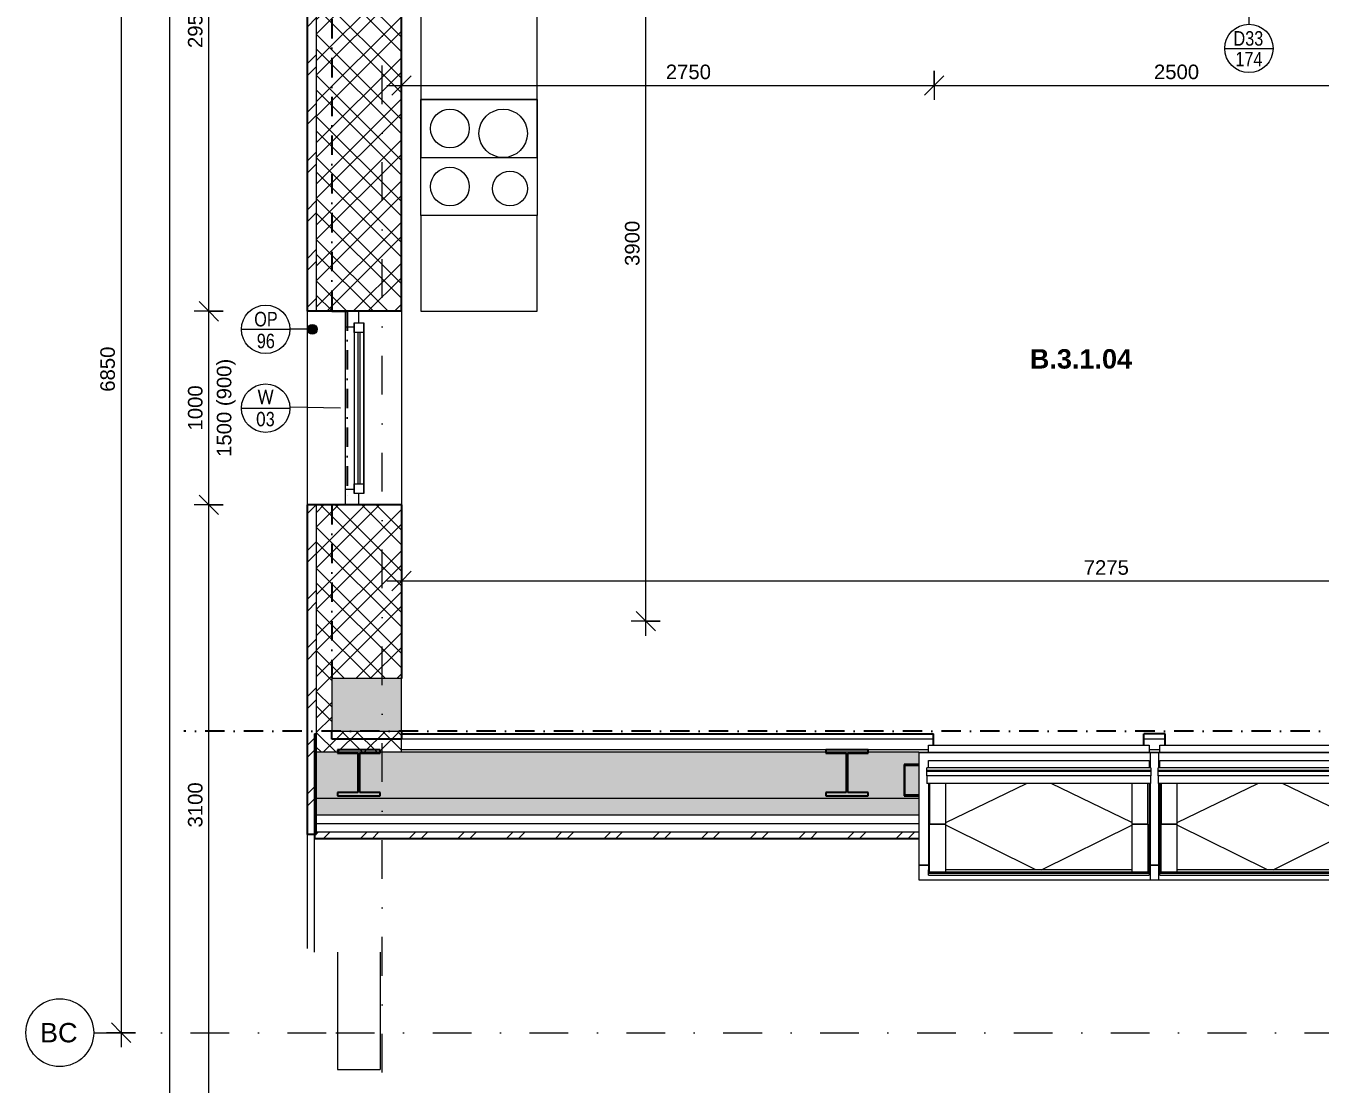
# Model space of a CAD drawing. Header units: millimetres. Extents: x -8380 to 43341, y -2985 to 58543.
# Drawn here: x -8319 to -1637, y 43687 to 49152 of the extents above; entities that cross this region are included whole.
import ezdxf

# ---------------------------------------------------------------- set-up
doc = ezdxf.new("R2010")
doc.units = ezdxf.units.MM
doc.linetypes.add('HA_DashDot_10mm-S3mm', pattern=[500, 200, -150, 0, -150])
doc.linetypes.add('HA_DashDot_4mm-S1mm', pattern=[200, 100, -50, 0, -50])
for name, color, linetype, lineweight in [('A-____-____-DIMS', 9, 'Continuous', 5), ('A-____-____-DIMS-50', 9, 'Continuous', 5), ('A-AREA-____-IDEN', 9, 'Continuous', 9), ('A-DETL-____-THIN', 9, 'Continuous', 9), ('A-DETL-GENF-OTLN', 9, 'Continuous', 9), ('A-DOOR-____-IDEN', 9, 'Continuous', 9), ('A-FLOR-____-MCUT', 9, 'Continuous', 25), ('A-FLOR-____-OTLN', 9, 'Continuous', 9), ('A-FLOR-____-OVHD', 9, 'HA_DashDot_4mm-S1mm', 25), ('A-GENM-____-IDEN', 9, 'Continuous', 9), ('A-GLAZ-____-IDEN', 9, 'Continuous', 9), ('A-GLAZ-____-MCUT', 9, 'Continuous', 5), ('A-GLAZ-____-OTLN', 9, 'Continuous', 5), ('A-ROOF-____-MCUT', 9, 'Continuous', 25), ('A-ROOF-____-OTLN', 9, 'Continuous', 9), ('A-ROOF-____-PATT', 9, 'Continuous', 25), ('A-WALL-____-MCUT', 9, 'Continuous', 25), ('A-WALL-____-OTLN', 9, 'Continuous', 9), ('A-WALL-____-PATT', 9, 'Continuous', 25), ('Q-CASE-____-OTLN', 9, 'Continuous', 9), ('Q-SPCQ-____-OTLN', 9, 'Continuous', 9), ('S-BEAM-____-MCUT', 9, 'Continuous', 25), ('S-BEAM-____-OTLN', 9, 'Continuous', 9), ('S-GRID-____-IDEN', 9, 'Continuous', 9), ('S-GRID-____-OTLN', 9, 'Continuous', 5)]:
    doc.layers.add(name, color=color, linetype=linetype, lineweight=lineweight)
doc.styles.add('Arial', font='arial.ttf', dxfattribs={"height": 100})
doc.styles.add('Arial_1', font='arial.ttf', dxfattribs={"height": 75})
doc.styles.add('Arial_2', font='arial.ttf', dxfattribs={"width": 0.8, "height": 75})
doc.styles.add('Arial_B', font='arialbd.ttf', dxfattribs={"height": 100})
doc.styles.add('Calibri', font='calibri.ttf', dxfattribs={"width": 0.8, "height": 75})
doc.dimstyles.new('Inner_Dimensions', dxfattribs={"dimscale": 304.8, "dimtxt": 76.519455, "dimasz": 0.328084, "dimexe": 0.246063, "dimexo": 0.0625, "dimgap": 0.032808, "dimtad": 1, "dimdec": 0, "dimzin": 0, "dimdsep": 46, "dimtxsty": 'Arial_1', "dimblk1": 'OBLIQUE', "dimblk2": 'OBLIQUE', "dimsah": 1, "dimcen": 0.09, "dimdle": 0.246063, "dimazin": 0, "dimtfac": 1, "dimtdec": 4, "dimtix": 1, "dimtmove": 2, "dimatfit": 3, "dimfxl": 0.246063, "dimfxlon": 1, "dimtvp": 1, "dimtolj": 1, "dimtzin": 0, "dimlwd": 9, "dimlwe": 9, "dimarcsym": 2})
doc.dimstyles.new('Inner_Dimensions_1', dxfattribs={"dimscale": 304.8, "dimtxt": 76.519455, "dimasz": 0.328084, "dimexe": 0.246063, "dimexo": 0.0625, "dimgap": 0.032808, "dimtad": 1, "dimdec": 0, "dimzin": 0, "dimdsep": 46, "dimtxsty": 'Arial_1', "dimblk1": 'OBLIQUE', "dimblk2": 'OBLIQUE', "dimsah": 1, "dimcen": 0.09, "dimdle": 0.246063, "dimazin": 0, "dimtfac": 1, "dimtdec": 4, "dimtix": 1, "dimtmove": 0, "dimatfit": 3, "dimfxl": 0.246063, "dimfxlon": 1, "dimtvp": 1, "dimtolj": 1, "dimtzin": 0, "dimlwd": 9, "dimlwe": 9, "dimarcsym": 2})
pattern_1 = [(45, (0, 0), (-125.7236, 125.7236), []), (45, (0, 190.5), (-125.7236, 125.7236), [])]
pattern_2 = [(0, (0, 0), (58.594, 33.829), [39.062, -78.125]), (120, (0, 0), (-58.593773, 33.829393), [39.063, -78.125]), (60, (0, 0), (0.000227, 67.658393), [0, -78.125, 39.063, 0])]

# ---------------------------------------------------------------- blocks, each defined once
blk = doc.blocks.new('BD Libus_IFC_ifc-1-DPS_3NP - B')
at = {"layer": 'S-BEAM-____-MCUT', "color": 7}
for p, q in [((-6489.3, 45414), (-6709.3, 45414)), ((-6709.3, 45414), (-6709.3, 45396.6)), ((-6709.3, 45396.6), (-6604, 45396.6)), ((-6604, 45396.6), (-6604, 45192.8)), ((-6594.5, 45192.8), (-6594.5, 45396.6)), ((-6594.5, 45396.6), (-6489.3, 45396.6)), ((-6489.3, 45396.6), (-6489.3, 45414)), ((-3969.3, 45414), (-4189.3, 45414)), ((-4189.3, 45414), (-4189.3, 45396.6)), ((-4189.3, 45396.6), (-4084, 45396.6)), ((-4084, 45396.6), (-4084, 45192.8)), ((-4074.5, 45192.8), (-4074.5, 45396.6)), ((-4074.5, 45396.6), (-3969.3, 45396.6)), ((-3969.3, 45396.6), (-3969.3, 45414)), ((-3709.3, 45338.1), (-3784.3, 45338)), ((-3784.3, 45338), (-3784.3, 45175.4)), ((-3780.3, 45333.7), (-3709.3, 45333.7)), ((-3780.3, 45179.7), (-3780.3, 45333.7)), ((-6604, 45192.8), (-6709.3, 45192.8)), ((-6709.3, 45192.8), (-6709.3, 45175.4)), ((-6709.3, 45175.4), (-6489.3, 45175.4)), ((-6489.3, 45192.8), (-6594.5, 45192.8)), ((-6489.3, 45175.4), (-6489.3, 45192.8)), ((-4084, 45192.8), (-4189.3, 45192.8)), ((-4189.3, 45192.8), (-4189.3, 45175.4)), ((-4189.3, 45175.4), (-3969.3, 45175.4)), ((-3969.3, 45192.8), (-4074.5, 45192.8)), ((-3969.3, 45175.4), (-3969.3, 45192.8)), ((-3784.3, 45175.4), (-3709.3, 45175.4)), ((-3709.3, 45179.8), (-3780.3, 45179.7))]:
    blk.add_line(p, q, dxfattribs=at)
at = {"layer": 'S-BEAM-____-OTLN', "color": 250}
for p, q in [((-6709.3, 44369.2), (-6709.3, 43762.7)), ((-6489.3, 44369.2), (-6489.3, 43762.7)), ((-6709.3, 43762.7), (-6489.3, 43762.7))]:
    blk.add_line(p, q, dxfattribs=at)
blk = doc.blocks.new('HA_WD_SinglePanel - 1000x1500-1670803-DPS_3NP - B')
at = {"layer": 'A-GLAZ-____-MCUT'}
for p, q in [((-420, 70), (-500, 70)), ((-420, 25), (-420, 70)), ((500, 70), (420, 70)), ((420, 70), (420, 25)), ((-500, 0), (-440, 0)), ((-440, -25), (-440, 25)), ((-440, 25), (-390, 25)), ((-390, 25), (-390, -25)), ((390, 5), (-390, 5)), ((390, -25), (390, 25)), ((390, 25), (440, 25)), ((440, 25), (440, -25)), ((440, 0), (500, 0)), ((-390, -25), (-440, -25)), ((390, -5), (-390, -5)), ((440, -25), (390, -25))]:
    blk.add_line(p, q, dxfattribs=at)
at = {"layer": 'A-GLAZ-____-OTLN'}
for p, q in [((420, 70), (-420, 70)), ((440, 25), (-440, 25)), ((-440, -25), (-440, 25)), ((390, 25), (-390, 25)), ((440, 25), (440, -25)), ((-440, -25), (440, -25)), ((390, -25), (-390, -25))]:
    blk.add_line(p, q, dxfattribs=at)
blk = doc.blocks.new('Kuchyňská_linka_sporák_ADNS - 600x600x800-1452877-DPS_3NP - B')
at = {"layer": 'Q-SPCQ-____-OTLN'}
for p, q in [((0, 0), (600, 0)), ((0, -600), (0, 0)), ((600, 0), (600, -600)), ((600, -300), (0, -300)), ((0, -300), (0, -600)), ((600, -600), (600, -300)), ((600, -600), (0, -600)), ((0, -600), (600, -600))]:
    blk.add_line(p, q, dxfattribs=at)
for centre, radius in [((140, -140), 90), ((450, -150), 100), ((175, -425), 125), ((450, -450), 100)]:
    blk.add_circle(centre, radius, dxfattribs=at)
blk = doc.blocks.new('Casework 11 - Casework 6-1501329-DPS_3NP - B')
at = {"layer": 'Q-CASE-____-OTLN'}
for p, q in [((-4627.4, 49877.7), (-5529.3, 49877.7)), ((-2924.3, 49877.7), (-3429.3, 49877.7)), ((-2924.3, 49277.7), (-2924.3, 49877.7)), ((-6279.3, 49552.7), (-6279.3, 48771.8)), ((-5679.3, 48771.8), (-5679.3, 49277.7)), ((-5679.3, 49277.7), (-4627.4, 49277.7)), ((-3429.3, 49277.7), (-2924.3, 49277.7)), ((-6279.3, 48171.8), (-6279.3, 47677.7)), ((-5679.3, 47677.7), (-5679.3, 48171.8)), ((-6279.3, 47677.7), (-5679.3, 47677.7))]:
    blk.add_line(p, q, dxfattribs=at)
blk = doc.blocks.new('Roof-Windows_VELUX_GLL_1061 - SK08-1808627-DPS_3NP - B')
at = {"layer": 'A-GLAZ-____-OTLN'}
for p, q in [((-2464.3, 45436.6), (-1324.3, 45436.6)), ((-2464.3, 45402.1), (-2464.3, 45436.6)), ((-1324.3, 45436.6), (-1324.3, 45402.1)), ((-2514.3, 45402.1), (-1274.3, 45402.1)), ((-2514.3, 45402.1), (-2514.3, 45397.5)), ((-1274.3, 45397.5), (-2514.3, 45397.5)), ((-2514.3, 45397.5), (-2514.3, 45319.8)), ((-1274.3, 45402.1), (-1274.3, 45397.5)), ((-1274.3, 44818.5), (-1274.3, 45397.5)), ((-2472.4, 45307.3), (-2472.4, 45319.8)), ((-1316.2, 45319.8), (-2472.4, 45319.8)), ((-2472.4, 45301.9), (-2472.4, 45307.3)), ((-1316.2, 45307.3), (-2472.4, 45307.3)), ((-2464.3, 45358.8), (-1324.3, 45358.8)), ((-2464.3, 45319.8), (-2464.3, 45358.8)), ((-1324.3, 45358.8), (-1324.3, 45319.8)), ((-1316.2, 45319.8), (-1316.2, 45307.3)), ((-1316.2, 45307.3), (-1316.2, 45301.9)), ((-2514.3, 45239.5), (-2514.3, 44818.5)), ((-2472.4, 45278.4), (-2472.4, 45301.9)), ((-1316.2, 45301.9), (-2472.4, 45301.9)), ((-1316.2, 45278.4), (-2472.4, 45278.4)), ((-2472.4, 45278.4), (-2472.4, 45239.5)), ((-1316.2, 45239.5), (-2472.4, 45239.5)), ((-2464.3, 45239.5), (-2464.3, 44794)), ((-2457.9, 45239.5), (-2457.9, 45030.2)), ((-2374.7, 45038.6), (-1957.8, 45239.5)), ((-2374.7, 45030.2), (-2374.7, 45239.5)), ((-1413.9, 45038.6), (-1830.9, 45239.5)), ((-1413.9, 45239.5), (-1413.9, 45030.2)), ((-1330.7, 45030.2), (-1330.7, 45239.5)), ((-1324.3, 45239.5), (-1324.3, 44794)), ((-1316.2, 45301.9), (-1316.2, 45278.4)), ((-1316.2, 45239.5), (-1316.2, 45278.4)), ((-2457.9, 45030.2), (-2374.7, 45030.2)), ((-2457.9, 44781.5), (-2457.9, 45030.2)), ((-2374.7, 45030.2), (-2457.9, 45030.2)), ((-2374.7, 44781.5), (-2374.7, 45030.2)), ((-1909, 44794), (-2374.7, 45024.8)), ((-1879.6, 44794), (-1413.9, 45024.8)), ((-1413.9, 45030.2), (-1330.7, 45030.2)), ((-1413.9, 45030.2), (-1413.9, 44781.5)), ((-1330.7, 45030.2), (-1413.9, 45030.2)), ((-1330.7, 45030.2), (-1330.7, 44781.5)), ((-2514.3, 44818.5), (-2464.3, 44818.5)), ((-2464.3, 44818.5), (-2514.3, 44818.5)), ((-2514.3, 44818.5), (-2514.3, 44741.2)), ((-2464.3, 44785.3), (-2464.3, 44794)), ((-2457.9, 44794), (-2464.3, 44794)), ((-2464.3, 44781), (-2464.3, 44785.3)), ((-2464.3, 44774.1), (-2464.3, 44781)), ((-1324.3, 44781), (-2464.3, 44781)), ((-1324.3, 44774.1), (-2464.3, 44774.1)), ((-2464.3, 44765.6), (-2464.3, 44773.7)), ((-2374.7, 44781.5), (-2457.9, 44781.5)), ((-1413.9, 44794), (-2374.7, 44794)), ((-1330.7, 44781.5), (-1413.9, 44781.5)), ((-1324.3, 44794), (-1330.7, 44794)), ((-1324.3, 44818.5), (-1274.3, 44818.5)), ((-1274.3, 44818.5), (-1324.3, 44818.5)), ((-1324.3, 44794), (-1324.3, 44785.3)), ((-1324.3, 44785.3), (-1324.3, 44781)), ((-1324.3, 44781), (-1324.3, 44774.1)), ((-1324.3, 44773.7), (-1324.3, 44765.6)), ((-1274.3, 44741.2), (-1274.3, 44818.5)), ((-2514.3, 44741.2), (-1274.3, 44741.2)), ((-2464.3, 44765.6), (-1324.3, 44765.6)), ((-2464.3, 44765.6), (-2464.3, 44765.6)), ((-1324.3, 44765.6), (-1324.3, 44765.6))]:
    blk.add_line(p, q, dxfattribs=at)
blk = doc.blocks.new('Roof-Windows_VELUX_GLL_1061 - SK08-V2-DPS_3NP - B')
at = {"layer": 'A-GLAZ-____-OTLN'}
for p, q in [((-3659.3, 45436.6), (-2519.3, 45436.6)), ((-3659.3, 45402.1), (-3659.3, 45436.6)), ((-2519.3, 45436.6), (-2519.3, 45402.1)), ((-3709.3, 45402.1), (-2469.3, 45402.1)), ((-3709.3, 45402.1), (-3709.3, 45397.5)), ((-2469.3, 45397.5), (-3709.3, 45397.5)), ((-3709.3, 45397.5), (-3709.3, 44818.5)), ((-2469.3, 45402.1), (-2469.3, 45397.5)), ((-2469.3, 45319.8), (-2469.3, 45397.5)), ((-3667.4, 45307.3), (-3667.4, 45319.8)), ((-2511.2, 45319.8), (-3667.4, 45319.8)), ((-3667.4, 45301.9), (-3667.4, 45307.3)), ((-2511.2, 45307.3), (-3667.4, 45307.3)), ((-3659.3, 45358.8), (-2519.3, 45358.8)), ((-3659.3, 45319.8), (-3659.3, 45358.8)), ((-2519.3, 45358.8), (-2519.3, 45319.8)), ((-2511.2, 45319.8), (-2511.2, 45307.3)), ((-2511.2, 45307.3), (-2511.2, 45301.9)), ((-3667.4, 45278.4), (-3667.4, 45301.9)), ((-2511.2, 45301.9), (-3667.4, 45301.9)), ((-2511.2, 45278.4), (-3667.4, 45278.4)), ((-3667.4, 45278.4), (-3667.4, 45239.5)), ((-2511.2, 45239.5), (-3667.4, 45239.5)), ((-3659.3, 45239.5), (-3659.3, 44794)), ((-3652.9, 45239.5), (-3652.9, 45030.2)), ((-3569.7, 45038.6), (-3152.8, 45239.5)), ((-3569.7, 45030.2), (-3569.7, 45239.5)), ((-2608.9, 45038.6), (-3025.9, 45239.5)), ((-2608.9, 45239.5), (-2608.9, 45030.2)), ((-2525.7, 45030.2), (-2525.7, 45239.5)), ((-2519.3, 45239.5), (-2519.3, 44794)), ((-2511.2, 45301.9), (-2511.2, 45278.4)), ((-2511.2, 45239.5), (-2511.2, 45278.4)), ((-2469.3, 44818.5), (-2469.3, 45239.5)), ((-3652.9, 45030.2), (-3569.7, 45030.2)), ((-3652.9, 44781.5), (-3652.9, 45030.2)), ((-3569.7, 45030.2), (-3652.9, 45030.2)), ((-3569.7, 44781.5), (-3569.7, 45030.2)), ((-3104, 44794), (-3569.7, 45024.8)), ((-3074.6, 44794), (-2608.9, 45024.8)), ((-2608.9, 45030.2), (-2525.7, 45030.2)), ((-2608.9, 45030.2), (-2608.9, 44781.5)), ((-2525.7, 45030.2), (-2608.9, 45030.2)), ((-2525.7, 45030.2), (-2525.7, 44781.5)), ((-3709.3, 44818.5), (-3659.3, 44818.5)), ((-3659.3, 44818.5), (-3709.3, 44818.5)), ((-3709.3, 44818.5), (-3709.3, 44741.2)), ((-3659.3, 44785.3), (-3659.3, 44794)), ((-3652.9, 44794), (-3659.3, 44794)), ((-3659.3, 44781), (-3659.3, 44785.3)), ((-3659.3, 44774.1), (-3659.3, 44781)), ((-2519.3, 44781), (-3659.3, 44781)), ((-2519.3, 44774.1), (-3659.3, 44774.1)), ((-3659.3, 44765.6), (-3659.3, 44773.7)), ((-3569.7, 44781.5), (-3652.9, 44781.5)), ((-2608.9, 44794), (-3569.7, 44794)), ((-2525.7, 44781.5), (-2608.9, 44781.5)), ((-2519.3, 44794), (-2525.7, 44794)), ((-2519.3, 44818.5), (-2469.3, 44818.5)), ((-2469.3, 44818.5), (-2519.3, 44818.5)), ((-2519.3, 44794), (-2519.3, 44785.3)), ((-2519.3, 44785.3), (-2519.3, 44781)), ((-2519.3, 44781), (-2519.3, 44774.1)), ((-2519.3, 44773.7), (-2519.3, 44765.6)), ((-2469.3, 44741.2), (-2469.3, 44818.5)), ((-3709.3, 44741.2), (-2469.3, 44741.2)), ((-3659.3, 44765.6), (-2519.3, 44765.6)), ((-3659.3, 44765.6), (-3659.3, 44765.6)), ((-2519.3, 44765.6), (-2519.3, 44765.6))]:
    blk.add_line(p, q, dxfattribs=at)
blk = doc.blocks.new('VĚNEC OSA B1 - VĚNEC OSA B1-2159149-DPS_3NP - B')
at = {"layer": 'A-FLOR-____-MCUT'}
for p, q in [((-6739.3, 45468.1), (-6739.3, 45509.9)), ((-6379.3, 45509.9), (-6379.3, 45468.1)), ((-6379.3, 45468.1), (-6739.3, 45468.1))]:
    blk.add_line(p, q, dxfattribs=at)
blk = doc.blocks.new('Grid - Radius 3_5mm-353793-DPS_3NP - B')
at = {"layer": 'S-GRID-____-IDEN'}
blk.add_circle((0, 0), 3.5, dxfattribs=at)
blk = doc.blocks.new('DIMBLOCK42-DPS_3NP - B')
at = {"layer": 'A-____-____-DIMS-50', "lineweight": 9}
for p, q in [((-5118.3, 49977.7), (-5168.3, 50027.7)), ((-5193.3, 49977.7), (-5043.3, 49977.7)), ((-5118.3, 49977.7), (-5193.3, 49977.7)), ((-5118.3, 46002.7), (-5118.3, 49977.7)), ((-5118.3, 49977.7), (-5068.3, 49927.7)), ((-5118.3, 46077.7), (-5168.3, 46127.7)), ((-5043.3, 46077.7), (-5193.3, 46077.7)), ((-5118.3, 46077.7), (-5068.3, 46027.7)), ((-5118.3, 46077.7), (-5043.3, 46077.7))]:
    blk.add_line(p, q, dxfattribs=at)
at = {"layer": 'A-____-____-DIMS-50', "color": 0, "lineweight": 9, "insert": (-5225.7, 47912.3), "char_height": 75, "width": 276.883, "attachment_point": 1, "rotation": 90, "line_spacing_factor": 0.941778, "style": 'Arial_1'}
blk.add_mtext('3900', dxfattribs=at)
blk = doc.blocks.new('_Oblique')
at = {"color": 0, "linetype": 'ByBlock', "lineweight": -2}
blk.add_line((-0.5, -0.5), (0.5, 0.5), dxfattribs=at)
blk = doc.blocks.new('DIMBLOCK54-DPS_3NP - B')
at = {"layer": 'A-____-____-DIMS-50', "lineweight": 9}
for p, q in [((-6379.3, 46210.1), (-6379.3, 46360.1)), ((-6379.3, 46285.1), (-6329.3, 46335.1)), ((895.7, 46210.1), (895.7, 46360.1)), ((895.7, 46285.1), (945.7, 46335.1)), ((895.7, 46285.1), (-6454.3, 46285.1)), ((-6379.3, 46285.1), (-6429.3, 46235.1)), ((-6379.3, 46285.1), (-6379.3, 46210.1)), ((895.7, 46285.1), (845.7, 46235.1)), ((895.7, 46285.1), (895.7, 46210.1))]:
    blk.add_line(p, q, dxfattribs=at)
at = {"layer": 'A-____-____-DIMS-50', "color": 0, "lineweight": 9, "insert": (-2857.2, 46392.4), "char_height": 75, "width": 276.883, "attachment_point": 1, "line_spacing_factor": 0.941778, "style": 'Arial_1'}
blk.add_mtext('7275', dxfattribs=at)
blk = doc.blocks.new('DIMBLOCK55-DPS_3NP - B')
at = {"layer": 'A-____-____-DIMS-50', "lineweight": 9}
for p, q in [((-7374.4, 46677.7), (-7424.4, 46727.7)), ((-7299.4, 46677.7), (-7449.4, 46677.7)), ((-7374.4, 43502.7), (-7374.4, 46677.7)), ((-7374.4, 46677.7), (-7324.4, 46627.7)), ((-7374.4, 46677.7), (-7299.4, 46677.7)), ((-7299.4, 43577.7), (-7449.4, 43577.7)), ((-7374.4, 43577.7), (-7424.4, 43627.7)), ((-7374.4, 43577.7), (-7324.4, 43527.7)), ((-7374.4, 43577.7), (-7299.4, 43577.7))]:
    blk.add_line(p, q, dxfattribs=at)
at = {"layer": 'A-____-____-DIMS-50', "color": 0, "lineweight": 9, "insert": (-7481.8, 45012.4), "char_height": 75, "width": 276.883, "attachment_point": 1, "rotation": 90, "line_spacing_factor": 0.941778, "style": 'Arial_1'}
blk.add_mtext('3100', dxfattribs=at)
blk = doc.blocks.new('DIMBLOCK56-DPS_3NP - B')
at = {"layer": 'A-____-____-DIMS-50', "lineweight": 9}
for p, q in [((-7374.4, 47677.7), (-7424.4, 47727.7)), ((-7299.4, 47677.7), (-7449.4, 47677.7)), ((-7374.4, 46677.7), (-7374.4, 47677.7)), ((-7374.4, 47677.7), (-7324.4, 47627.7)), ((-7374.4, 47677.7), (-7299.4, 47677.7)), ((-7374.4, 46677.7), (-7424.4, 46727.7)), ((-7299.4, 46677.7), (-7449.4, 46677.7)), ((-7374.4, 46677.7), (-7324.4, 46627.7)), ((-7374.4, 46677.7), (-7299.4, 46677.7))]:
    blk.add_line(p, q, dxfattribs=at)
at = {"layer": 'A-____-____-DIMS-50', "color": 0, "lineweight": 9, "insert": (-7481.8, 47062.4), "char_height": 75, "width": 276.883, "attachment_point": 1, "rotation": 90, "line_spacing_factor": 0.941778, "style": 'Arial_1'}
blk.add_mtext('1000', dxfattribs=at)
blk = doc.blocks.new('DIMBLOCK57-DPS_3NP - B')
at = {"layer": 'A-____-____-DIMS-50', "lineweight": 9}
for p, q in [((-7374.4, 50627.7), (-7424.4, 50677.7)), ((-7299.4, 50627.7), (-7449.4, 50627.7)), ((-7374.4, 47677.7), (-7374.4, 50627.7)), ((-7374.4, 50627.7), (-7324.4, 50577.7)), ((-7374.4, 50627.7), (-7299.4, 50627.7)), ((-7374.4, 47677.7), (-7424.4, 47727.7)), ((-7299.4, 47677.7), (-7449.4, 47677.7)), ((-7374.4, 47677.7), (-7324.4, 47627.7)), ((-7374.4, 47677.7), (-7299.4, 47677.7))]:
    blk.add_line(p, q, dxfattribs=at)
at = {"layer": 'A-____-____-DIMS-50', "color": 0, "lineweight": 9, "insert": (-7481.8, 49037.4), "char_height": 75, "width": 276.883, "attachment_point": 1, "rotation": 90, "line_spacing_factor": 0.941778, "style": 'Arial_1'}
blk.add_mtext('2950', dxfattribs=at)
blk = doc.blocks.new('HA_TAG_Door_TypeMark_wDimensions - Scale50_Right with Bouble-921060-DPS_3NP - B')
at = {"layer": 'A-DOOR-____-IDEN'}
for p, q in [((0, 5), (0, -19.5)), ((-2.5, -22), (2.5, -22))]:
    blk.add_line(p, q, dxfattribs=at)
blk.add_circle((0, -22), 2.5, dxfattribs=at)
blk = doc.blocks.new('HA_TAG_WD - Type Mark-1536199-DPS_3NP - B')
at = {"layer": 'A-GLAZ-____-IDEN'}
blk.add_line((-2.5, 0), (2.5, 0), dxfattribs=at)
blk.add_circle((0, 0), 2.5, dxfattribs=at)
blk = doc.blocks.new('HA_TAG_GM_Products - Generic-588599-DPS_3NP - B')
at = {"layer": 'A-GENM-____-IDEN'}
blk.add_line((-2.5, 0), (2.5, 0), dxfattribs=at)
blk.add_circle((0, 0), 2.5, dxfattribs=at)
blk = doc.blocks.new('DIMBLOCK191-DPS_3NP - B')
at = {"layer": 'A-____-____-DIMS-50', "lineweight": 9}
for p, q in [((-7576.9, 56062.7), (-7576.9, 43502.7)), ((-7576.9, 55987.7), (-7626.9, 56037.7)), ((-7501.9, 55987.7), (-7651.9, 55987.7)), ((-7576.9, 55987.7), (-7526.9, 55937.7)), ((-7576.9, 55987.7), (-7501.9, 55987.7)), ((-7501.9, 43577.7), (-7651.9, 43577.7)), ((-7576.9, 43577.7), (-7626.9, 43627.7)), ((-7576.9, 43577.7), (-7526.9, 43527.7)), ((-7576.9, 43577.7), (-7501.9, 43577.7))]:
    blk.add_line(p, q, dxfattribs=at)
at = {"layer": 'A-____-____-DIMS-50', "color": 0, "lineweight": 9, "insert": (-7684.2, 49638.5), "char_height": 75, "width": 346.103, "attachment_point": 1, "rotation": 90, "line_spacing_factor": 0.941778, "style": 'Arial_1'}
blk.add_mtext('12410', dxfattribs=at)
blk = doc.blocks.new('DIMBLOCK193-DPS_3NP - B')
at = {"layer": 'A-____-____-DIMS-50', "lineweight": 9}
for p, q in [((-7826.9, 50802.7), (-7876.9, 50852.7)), ((-7751.9, 50802.7), (-7901.9, 50802.7)), ((-7826.9, 50802.7), (-7826.9, 43877.7)), ((-7826.9, 50802.7), (-7776.9, 50752.7)), ((-7826.9, 50802.7), (-7751.9, 50802.7)), ((-7826.9, 43952.7), (-7876.9, 44002.7)), ((-7751.9, 43952.7), (-7901.9, 43952.7)), ((-7826.9, 43952.7), (-7776.9, 43902.7)), ((-7826.9, 43952.7), (-7751.9, 43952.7))]:
    blk.add_line(p, q, dxfattribs=at)
at = {"layer": 'A-____-____-DIMS-50', "color": 0, "lineweight": 9, "insert": (-7934.2, 47262.4), "char_height": 75, "width": 276.883, "attachment_point": 1, "rotation": 90, "line_spacing_factor": 0.941778, "style": 'Arial_1'}
blk.add_mtext('6850', dxfattribs=at)
blk = doc.blocks.new('DIMBLOCK235-DPS_3NP - B')
at = {"layer": 'A-____-____-DIMS-50', "lineweight": 9}
for p, q in [((-6379.3, 48919.4), (-6379.3, 48769.4)), ((-6379.3, 48844.4), (-6379.3, 48919.4)), ((-3629.3, 48919.4), (-3629.3, 48769.4)), ((-3629.3, 48844.4), (-3629.3, 48919.4)), ((-6454.3, 48844.4), (-3629.3, 48844.4)), ((-6379.3, 48844.4), (-6429.3, 48794.4)), ((-6379.3, 48844.4), (-6329.3, 48894.4)), ((-3629.3, 48844.4), (-3679.3, 48794.4)), ((-3629.3, 48844.4), (-3579.3, 48894.4))]:
    blk.add_line(p, q, dxfattribs=at)
at = {"layer": 'A-____-____-DIMS-50', "color": 0, "lineweight": 9, "insert": (-5014.7, 48951.7), "char_height": 75, "width": 276.883, "attachment_point": 1, "line_spacing_factor": 0.941778, "style": 'Arial_1'}
blk.add_mtext('2750', dxfattribs=at)
blk = doc.blocks.new('DIMBLOCK236-DPS_3NP - B')
at = {"layer": 'A-____-____-DIMS-50', "lineweight": 9}
for p, q in [((-3629.3, 48919.4), (-3629.3, 48769.4)), ((-3629.3, 48844.4), (-3629.3, 48919.4)), ((-1129.3, 48919.4), (-1129.3, 48769.4)), ((-1129.3, 48844.4), (-1129.3, 48919.4)), ((-3629.3, 48844.4), (-3679.3, 48794.4)), ((-3629.3, 48844.4), (-3579.3, 48894.4)), ((-3629.3, 48844.4), (-1054.3, 48844.4)), ((-1129.3, 48844.4), (-1179.3, 48794.4)), ((-1129.3, 48844.4), (-1079.3, 48894.4))]:
    blk.add_line(p, q, dxfattribs=at)
at = {"layer": 'A-____-____-DIMS-50', "color": 0, "lineweight": 9, "insert": (-2494.7, 48951.7), "char_height": 75, "width": 276.883, "attachment_point": 1, "line_spacing_factor": 0.941778, "style": 'Arial_1'}
blk.add_mtext('2500', dxfattribs=at)

msp = doc.modelspace()

# ---------------------------------------------------------------- hatches: boundary and pattern name
at = {"layer": 'A-DETL-GENF-OTLN'}
msp.add_hatch(color=254, dxfattribs=at).paths.add_polyline_path([(-6379.3, 45509.9), (-6379.3, 45780.9), (-6739.3, 45780.9), (-6739.3, 45509.9)])
at = {"layer": 'A-GENM-____-IDEN'}
h = msp.add_hatch(color=256, dxfattribs=at)
edge = h.paths.add_edge_path()
edge.add_arc((-6839.3, 47584.8), 25, 0, 360)
at = {"layer": 'A-ROOF-____-PATT', "lineweight": 5}
h = msp.add_hatch(dxfattribs=at)
h.set_pattern_fill('FP_1', color=256, style=0, pattern_type=2)
h.set_pattern_definition(pattern_2)
h.paths.add_polyline_path([(7228.9, 45161.9), (7340.7, 45161.9), (7340.7, 45400.5), (7000.7, 45400.5), (7000.7, 45161.9)])
h.paths.add_polyline_path([(-6370.2, 45161.9), (-3709.3, 45161.9), (-3709.3, 45400.5), (-6829.3, 45400.5), (-6829.3, 45161.9)])
h.paths.add_polyline_path([(21170.7, 45161.9), (21170.7, 45400.5), (18050.7, 45400.5), (18050.7, 45161.9), (20828.1, 45161.9)])
h.paths.add_polyline_path([(-1274.3, 45161.9), (1380.7, 45161.9), (1380.7, 45400.5), (-1274.3, 45400.5), (-1274.3, 45168.7)])
h.paths.add_polyline_path([(12960.7, 45161.9), (15615.7, 45161.9), (15615.7, 45400.5), (12960.7, 45400.5), (12960.7, 45337.9)])
h = msp.add_hatch(dxfattribs=at)
h.set_pattern_fill('FP_1', color=256, style=0, pattern_type=2)
h.set_pattern_definition(pattern_2)
h.paths.add_polyline_path([(20828.1, 45075.2), (21170.7, 45075.2), (21170.7, 45161.9), (18050.7, 45161.9), (18050.7, 45075.2), (19694.8, 45075.2)])
h.paths.add_polyline_path([(-6370.2, 45075.2), (-3709.3, 45075.2), (-3709.3, 45161.9), (-6829.3, 45161.9), (-6829.3, 45075.2)])
h.paths.add_polyline_path([(-1274.3, 45075.2), (1380.7, 45075.2), (1380.7, 45161.9), (-1274.3, 45161.9), (-1274.3, 45077.6)])
h.paths.add_polyline_path([(15615.7, 45075.2), (15615.7, 45161.9), (12960.7, 45161.9), (12960.7, 45075.2), (15445.1, 45075.2)])
h.paths.add_polyline_path([(7000.7, 45075.2), (7340.7, 45075.2), (7340.7, 45161.9), (7000.7, 45161.9)])
h = msp.add_hatch(dxfattribs=at)
h.set_pattern_fill('FP_7', color=256, style=0, pattern_type=2)
h.set_pattern_definition(pattern_1)
h.paths.add_polyline_path([(20828.1, 44955.9), (21170.7, 44955.9), (21170.7, 44988.4), (18050.7, 44988.4), (18050.7, 44955.9), (19694.8, 44955.9)])
h.paths.add_polyline_path([(-6370.2, 44955.9), (-3709.3, 44955.9), (-3709.3, 44988.4), (-6829.3, 44988.4), (-6829.3, 44955.9)])
h.paths.add_polyline_path([(-1274.3, 44955.9), (1380.7, 44955.9), (1380.7, 44988.4), (-1274.3, 44988.4), (-1274.3, 44987.5)])
h.paths.add_polyline_path([(15615.7, 44955.9), (15615.7, 44988.4), (12960.7, 44988.4), (12960.7, 44955.9), (15445.1, 44955.9)])
h.paths.add_polyline_path([(7000.7, 44955.9), (7340.7, 44955.9), (7340.7, 44988.4), (7000.7, 44988.4)])
at = {"layer": 'A-WALL-____-PATT', "lineweight": 5}
h = msp.add_hatch(dxfattribs=at)
h.set_pattern_fill('FP_7', color=256, style=0, pattern_type=2)
h.set_pattern_definition(pattern_1)
h.paths.add_polyline_path([(-6819.3, 44976.5), (-6819.3, 46677.7), (-6864.3, 46677.7), (-6864.3, 44976.5)])
h.paths.add_polyline_path([(-6819.3, 47677.7), (-6819.3, 50467.2), (-6864.3, 50464.2), (-6864.3, 47677.7)])
h.paths.add_polyline_path([(-6864.3, 51614.5), (-6819.3, 51617.6), (-6819.3, 52387.7), (-6864.3, 52387.7), (-6864.3, 51617.6)])
h.paths.add_polyline_path([(-6864.3, 53387.7), (-6819.3, 53387.7), (-6819.3, 55987.7), (-6864.3, 55987.7), (-6864.3, 53786.7)])
h = msp.add_hatch(dxfattribs=at)
h.set_pattern_fill('FP_2', color=256, style=0, pattern_type=2)
h.set_pattern_definition([(45, (0, 0), (-106.066, 106.066), []), (45, (75, 0), (-106.066, 106.066), []), (315, (0, 0), (106.066, 106.066), []), (315, (75, 0), (106.066, 106.066), [])])
h.paths.add_polyline_path([(-6819.3, 45400.5), (-6379.3, 45400.5), (-6379.3, 45509.9), (-6739.3, 45509.9), (-6739.3, 45780.9), (-6379.3, 45780.9), (-6379.3, 46677.7), (-6819.3, 46677.7), (-6819.3, 45414)])
h.paths.add_polyline_path([(-6379.3, 47677.7), (-6379.3, 50497.1), (-6819.3, 50467.2), (-6819.3, 47677.7)])
h.paths.add_polyline_path([(-6819.3, 51617.6), (-6379.3, 51647.5), (-6379.3, 52387.7), (-6819.3, 52387.7), (-6819.3, 51647.5)])
h.paths.add_polyline_path([(-6819.3, 53387.7), (-6379.3, 53387.7), (-6379.3, 55093.2), (-6739.3, 55093.2), (-6739.3, 55427.7), (-6379.3, 55427.7), (-6379.3, 55572.7), (-6819.3, 55572.7), (-6819.3, 53786.7)])

# ---------------------------------------------------------------- linework, layer by layer
at = {"layer": 'A-DETL-____-THIN'}
for p, q in [((-6379.3, 45780.9), (-6739.3, 45780.9)), ((-6739.3, 45780.9), (-6739.3, 45509.9)), ((-6379.3, 45509.9), (-6379.3, 45780.9)), ((-6739.3, 45509.9), (-6379.3, 45509.9))]:
    msp.add_line(p, q, dxfattribs=at)
at = {"layer": 'A-FLOR-____-OVHD'}
for p, q in [((-6739.3, 52387.7), (-6739.3, 47677.7)), ((-6739.3, 47677.7), (-6659.3, 47677.7)), ((-6659.3, 47677.7), (-6659.3, 46677.7)), ((-6659.3, 46677.7), (-6739.3, 46677.7)), ((-6739.3, 46677.7), (-6739.3, 45782.7)), ((20720.7, 45510.2), (-7503.5, 45510.2))]:
    msp.add_line(p, q, dxfattribs=at)
at = {"layer": 'A-GENM-____-IDEN'}
msp.add_line((-6839.3, 47584.8), (-6955.6, 47584.8), dxfattribs=at)
msp.add_circle((-6839.3, 47584.8), 25, dxfattribs=at)
at = {"layer": 'A-GLAZ-____-IDEN'}
msp.add_line((-6694.4, 47177.7), (-6955.6, 47182.1), dxfattribs=at)
at = {"layer": 'A-ROOF-____-MCUT'}
for p, q in [((-6829.3, 45495.3), (-6819.3, 45495.3)), ((-6829.3, 45495.3), (-6829.3, 44955.9)), ((-6379.3, 45495.3), (-3632, 45495.3)), ((-3632, 45436.6), (-3632, 45495.3)), ((-2437, 45495.3), (-2546.6, 45495.3)), ((-2546.6, 45436.6), (-2546.6, 45495.3)), ((-2437, 45436.6), (-2437, 45495.3)), ((-6829.3, 44955.9), (-3709.3, 44955.9))]:
    msp.add_line(p, q, dxfattribs=at)
at = {"layer": 'A-ROOF-____-MCUT', "lineweight": 9}
for p, q in [((-6819.3, 45468.2), (-6829.3, 45468.2)), ((-3632, 45468.2), (-6379.3, 45468.2)), ((-2437, 45468.2), (-2546.6, 45468.2)), ((-6819.3, 45414), (-6829.3, 45414)), ((-3709.3, 45400.5), (-6829.3, 45400.5)), ((-3659.3, 45414), (-6379.3, 45414)), ((-2464.3, 45414), (-2519.3, 45414)), ((-3709.3, 45161.9), (-6829.3, 45161.9)), ((-3709.3, 45075.2), (-6829.3, 45075.2)), ((-3709.3, 45031.8), (-6829.3, 45031.8)), ((-3709.3, 44988.4), (-6829.3, 44988.4))]:
    msp.add_line(p, q, dxfattribs=at)
at = {"layer": 'A-ROOF-____-OTLN'}
msp.add_line((-6829.3, 44369.2), (-6829.3, 44955.9), dxfattribs=at)
at = {"layer": 'A-WALL-____-MCUT'}
for p, q in [((-6864.3, 47677.7), (-6864.3, 50627.7)), ((-6379.3, 47677.7), (-6379.3, 49552.7)), ((-6379.3, 47677.7), (-6864.3, 47677.7)), ((-6379.3, 46677.7), (-6864.3, 46677.7)), ((-6864.3, 44976.5), (-6864.3, 46677.7)), ((-6379.3, 46677.7), (-6379.3, 45780.9)), ((-6379.3, 45509.9), (-6379.3, 45495.3)), ((-6819.3, 44976.5), (-6819.3, 45400.5)), ((-6819.3, 44976.5), (-6864.3, 44976.5))]:
    msp.add_line(p, q, dxfattribs=at)
at = {"layer": 'A-WALL-____-MCUT', "lineweight": 9}
for p, q in [((-6819.3, 50627.7), (-6819.3, 47677.7)), ((-6819.3, 46677.7), (-6819.3, 45400.5)), ((-6379.3, 45400.5), (-6379.3, 45495.3))]:
    msp.add_line(p, q, dxfattribs=at)
at = {"layer": 'A-WALL-____-OTLN'}
for p, q in [((-6864.3, 46677.7), (-6864.3, 47677.7)), ((-6379.3, 47677.7), (-6379.3, 46677.7)), ((-6864.3, 44388), (-6864.3, 44976.5))]:
    msp.add_line(p, q, dxfattribs=at)
at = {"layer": 'S-GRID-____-OTLN', "linetype": 'HA_DashDot_10mm-S3mm', "lineweight": 9}
for p, q in [((-6479.3, 37745.7), (-6479.3, 56942.9)), ((-7968.5, 43952.7), (-6718.5, 43952.7)), ((-6718.5, 43952.7), (21372.5, 43952.7))]:
    msp.add_line(p, q, dxfattribs=at)

# ---------------------------------------------------------------- block references
at = {"lineweight": 5}
msp.add_blockref('BD Libus_IFC_ifc-1-DPS_3NP - B', (0, 0), dxfattribs=at)
at = {"layer": 'A-DOOR-____-IDEN', "xscale": 49.99999999999998, "yscale": 49.99999999999998, "zscale": 49.99999999999998}
msp.add_blockref('HA_TAG_Door_TypeMark_wDimensions - Scale50_Right with Bouble-921060-DPS_3NP - B', (-2004.3, 50135.2), dxfattribs=at)
at = {"layer": 'A-FLOR-____-OTLN', "lineweight": 25}
msp.add_blockref('VĚNEC OSA B1 - VĚNEC OSA B1-2159149-DPS_3NP - B', (0, 0), dxfattribs=at)
at = {"layer": 'A-GENM-____-IDEN', "xscale": 49.99999999999998, "yscale": 49.99999999999998, "zscale": 49.99999999999998}
msp.add_blockref('HA_TAG_GM_Products - Generic-588599-DPS_3NP - B', (-7080.6, 47584.8), dxfattribs=at)
at = {"layer": 'A-GLAZ-____-IDEN', "xscale": 49.99999999999998, "yscale": 49.99999999999998, "zscale": 49.99999999999998}
msp.add_blockref('HA_TAG_WD - Type Mark-1536199-DPS_3NP - B', (-7080.6, 47177.7), dxfattribs=at)
at = {"layer": 'A-GLAZ-____-OTLN', "rotation": 89.9999999999998}
msp.add_blockref('HA_WD_SinglePanel - 1000x1500-1670803-DPS_3NP - B', (-6599.3, 47177.7), dxfattribs=at)
at = {"layer": 'A-GLAZ-____-OTLN'}
for name in ['Roof-Windows_VELUX_GLL_1061 - SK08-V2-DPS_3NP - B', 'Roof-Windows_VELUX_GLL_1061 - SK08-1808627-DPS_3NP - B']:
    msp.add_blockref(name, (0, 0), dxfattribs=at)
at = {"layer": 'Q-CASE-____-OTLN'}
msp.add_blockref('Casework 11 - Casework 6-1501329-DPS_3NP - B', (0, 0), dxfattribs=at)
at = {"layer": 'Q-SPCQ-____-OTLN', "rotation": 180}
msp.add_blockref('Kuchyňská_linka_sporák_ADNS - 600x600x800-1452877-DPS_3NP - B', (-5679.3, 48171.8), dxfattribs=at)
at = {"layer": 'S-GRID-____-IDEN', "xscale": 49.99999999999998, "yscale": 49.99999999999998, "zscale": 49.99999999999998, "rotation": 269.9999999999996}
msp.add_blockref('Grid - Radius 3_5mm-353793-DPS_3NP - B', (-8143.5, 43952.7), dxfattribs=at)

# ---------------------------------------------------------------- texts
at = {"layer": 'A-AREA-____-IDEN', "lineweight": 5, "insert": (-3135.5, 47482.2), "char_height": 100, "width": 653.375, "attachment_point": 1, "style": 'Arial_B'}
msp.add_mtext('B.3.1.04', dxfattribs=at)
at = {"layer": 'A-DOOR-____-IDEN', "lineweight": 5, "char_height": 75, "attachment_point": 1, "style": 'Arial_2'}
for s, insert, width in [('D33', (-2084.1, 49124.6), 189.198), ('174', (-2074.5, 49017.6), 173.164)]:
    msp.add_mtext(s, dxfattribs=dict(at, insert=insert, width=width))
at = {"layer": 'A-GENM-____-IDEN', "lineweight": 5, "char_height": 75, "attachment_point": 1, "style": 'Arial_2'}
for s, insert, width in [('OP', (-7139.6, 47674.9), 147.51), ('96', (-7126.4, 47562.2), 115.443)]:
    msp.add_mtext(s, dxfattribs=dict(at, insert=insert, width=width))
at = {"layer": 'A-GLAZ-____-IDEN', "lineweight": 5, "insert": (-7332.7, 46925.9), "char_height": 75, "width": 629.325, "attachment_point": 1, "rotation": 90, "style": 'Arial_1'}
msp.add_mtext('1500 (900)', dxfattribs=at)
at = {"layer": 'A-GLAZ-____-IDEN', "lineweight": 5, "char_height": 75, "attachment_point": 1, "style": 'Calibri'}
for s, insert, width in [('W', (-7122.4, 47273), 105.823), ('03', (-7129, 47158.7), 121.856)]:
    msp.add_mtext(s, dxfattribs=dict(at, insert=insert, width=width))
at = {"layer": 'S-GRID-____-IDEN', "lineweight": 5, "insert": (-8245.8, 44002.8), "char_height": 100, "width": 240.506, "attachment_point": 1, "style": 'Arial'}
msp.add_mtext('BC', dxfattribs=at)

# ---------------------------------------------------------------- dimensions: what is measured, and where the dimension line sits
at = {"layer": 'A-____-____-DIMS', "lineweight": 9}
for base, p1, p2, override, picture, middle in [((-7576.9, 43577.7), (-7501.9, 55987.7), (-7501.9, 43577.7), {"dimpost": '<>', "dimfxl": 12410}, 'DIMBLOCK191-DPS_3NP - B', (-7625.2, 49782.7)), ((-7826.9, 43952.7), (-7751.9, 50802.7), (-7751.9, 43952.7), {"dimpost": '<>', "dimfxl": 6850}, 'DIMBLOCK193-DPS_3NP - B', (-7875.2, 47377.7)), ((-7374.4, 50627.7), (-7299.4, 47677.7), (-7299.4, 50627.7), {"dimpost": '<>', "dimfxl": 2950}, 'DIMBLOCK57-DPS_3NP - B', (-7422.7, 49152.7)), ((-5118.3, 49977.7), (-5043.3, 46077.7), (-5193.3, 49977.7), {"dimpost": '<>', "dimfxl": 3902.912103}, 'DIMBLOCK42-DPS_3NP - B', (-5166.6, 48027.7)), ((-7374.4, 47677.7), (-7299.4, 46677.7), (-7299.4, 47677.7), {"dimpost": '<>', "dimfxl": 1000}, 'DIMBLOCK56-DPS_3NP - B', (-7422.7, 47177.7)), ((-7374.4, 46677.7), (-7299.4, 43577.7), (-7299.4, 46677.7), {"dimpost": '<>', "dimfxl": 3100}, 'DIMBLOCK55-DPS_3NP - B', (-7422.8, 45127.7))]:
    dim = msp.add_linear_dim(base=base, p1=p1, p2=p2, angle=90, dimstyle='Inner_Dimensions_1', override=override, dxfattribs=at)
    dim.commit()
    dim.dimension.update_dxf_attribs({"geometry": picture, "text_midpoint": middle})
dim = msp.add_linear_dim(base=(-3629.3, 48844.4), p1=(-6379.3, 48919.4), p2=(-3629.3, 48919.4), dimstyle='Inner_Dimensions', override={"dimpost": '<>', "dimfxl": 2750}, dxfattribs=at)
dim.commit()
dim.dimension.update_dxf_attribs({"geometry": 'DIMBLOCK235-DPS_3NP - B', "text_midpoint": (-4876.3, 48901.7), "dimtype": 160})
for base, p1, p2, override, picture, middle in [((-1129.3, 48844.4), (-3629.3, 48919.4), (-1129.3, 48919.4), {"dimpost": '<>', "dimfxl": 2500}, 'DIMBLOCK236-DPS_3NP - B', (-2379.3, 48892.6)), ((-6379.3, 46285.1), (895.7, 46210.1), (-6379.3, 46210.1), {"dimpost": '<>', "dimfxl": 7275}, 'DIMBLOCK54-DPS_3NP - B', (-2741.8, 46333.4))]:
    dim = msp.add_linear_dim(base=base, p1=p1, p2=p2, dimstyle='Inner_Dimensions_1', override=override, dxfattribs=at)
    dim.commit()
    dim.dimension.update_dxf_attribs({"geometry": picture, "text_midpoint": middle})

doc.saveas('drawing.dxf')
